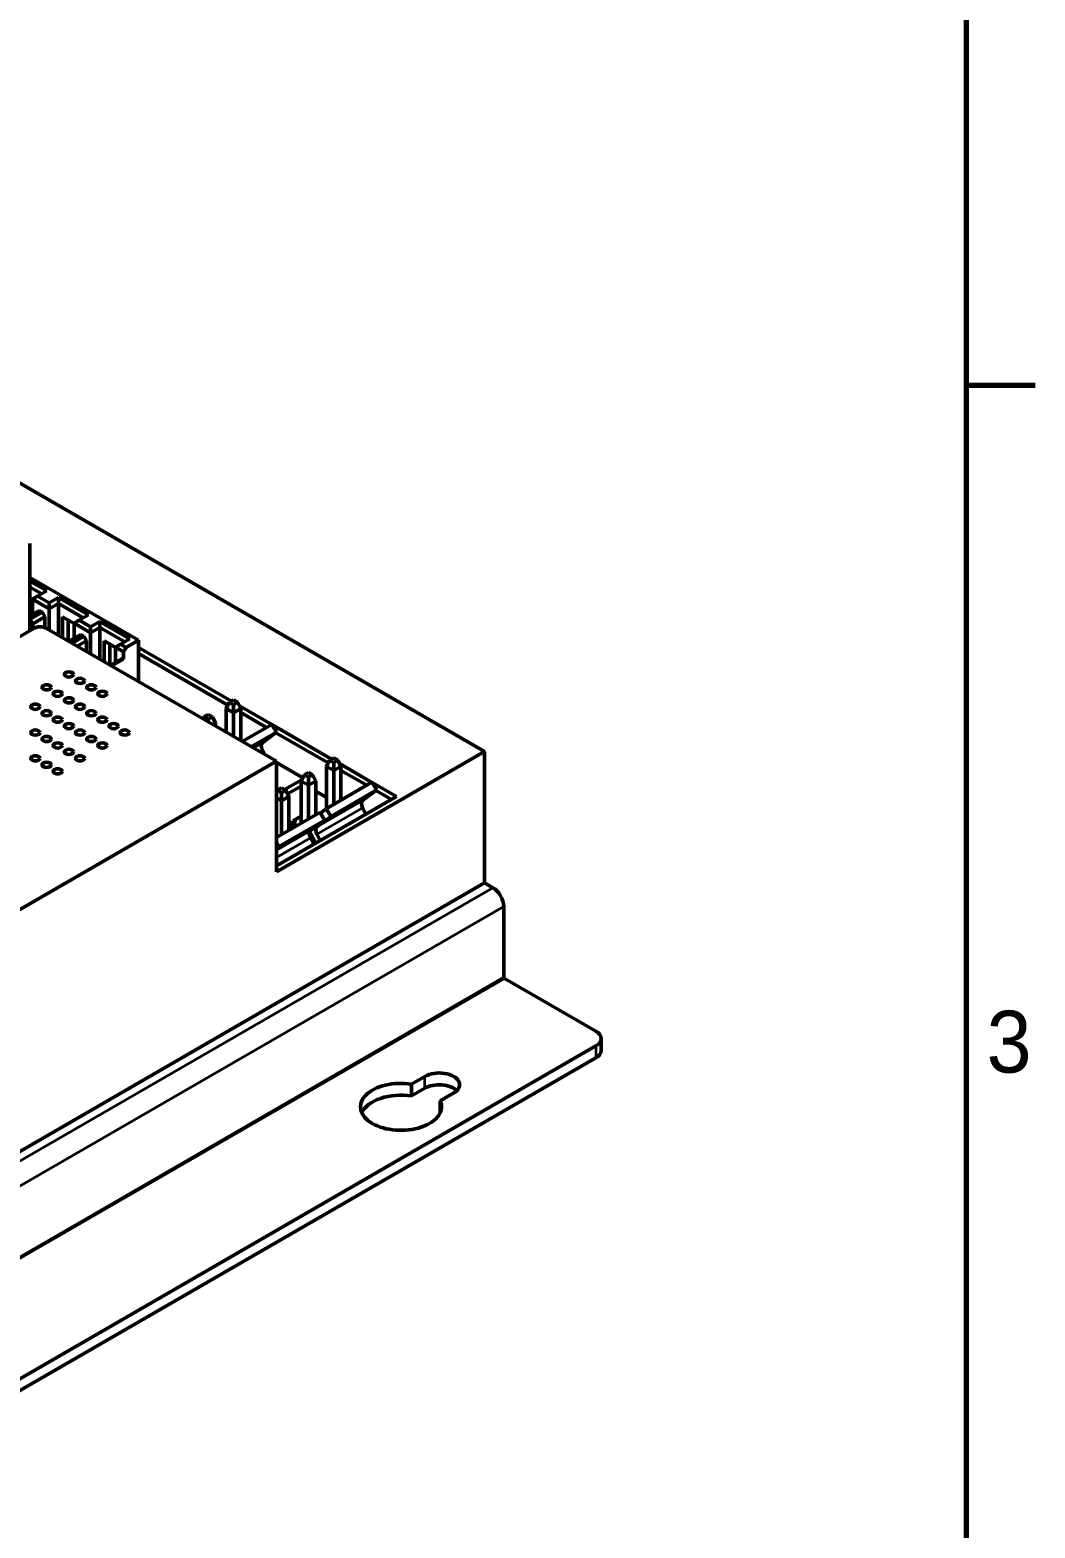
# Model space of a CAD drawing. Header units: millimetres. Extents: x 1021 to 2778, y -197 to 600.
# Drawn here: x 1719.3 to 1830.6, y 328 to 493.8 of the extents above; entities that cross this region are included whole.
import ezdxf

# ---------------------------------------------------------------- set-up
doc = ezdxf.new("R2010")
doc.units = ezdxf.units.MM
doc.header["$LTSCALE"] = 2
doc.layers.get('0').update_dxf_attribs({"lineweight": 25})
for name, color, linetype, lineweight in [('경계(ISO)', 7, 'Continuous', 70), ('외형선(ISO)', 7, 'Continuous', 50), ('좁은 외형선(ISO)', 7, 'Continuous', 35)]:
    doc.layers.add(name, color=color, linetype=linetype, lineweight=lineweight)
doc.styles.get("Standard").update_dxf_attribs({"font": ''})
doc.styles.get('Standard').set_extended_font_data('Gulim')

# ---------------------------------------------------------------- blocks, each defined once
blk = doc.blocks.new('경계 Default Border')
at = {"layer": '경계(ISO)'}
blk.add_line((410, 222.75), (413.9, 222.75), dxfattribs=at)
at = {"layer": '경계(ISO)', "flags": 128}
blk.add_lwpolyline([(10, 10), (10, 287), (410, 287), (410, 10), (10, 10)], dxfattribs=at)
at = {"layer": '경계(ISO)', "insert": (411.157, 183.793), "char_height": 3.5, "attachment_point": 7}
blk.add_mtext('3', dxfattribs=at)

msp = doc.modelspace()

# ---------------------------------------------------------------- linework, layer by layer
at = {"layer": '외형선(ISO)'}
for p, q in [((1607.0537, 507.8347), (1769.6882, 413.9376)), ((1719.3422, 427.3281), (1719.3422, 436.9628)), ((1719.3422, 433.2069), (1731.363, 426.2667)), ((1719.3422, 432.7987), (1721.2161, 431.7168)), ((1720.6504, 431.3902), (1719.3422, 432.1455)), ((1719.6251, 430.7982), (1720.1908, 431.1248)), ((1721.2161, 431.7168), (1720.1908, 431.1248)), ((1720.1908, 431.1248), (1721.4635, 430.39)), ((1719.3422, 430.9207), (1719.6251, 430.7574)), ((1720.3675, 429.5531), (1719.3422, 428.9611)), ((1721.4635, 429.7368), (1719.6251, 430.7982)), ((1719.6251, 430.7982), (1719.6251, 429.1244)), ((1720.7211, 429.349), (1720.3675, 429.5531)), ((1721.4635, 430.39), (1722.4888, 430.9819)), ((1721.4635, 430.39), (1721.4635, 429.7368)), ((1722.4888, 430.3288), (1721.4635, 429.7368)), ((1721.4635, 429.7368), (1721.4635, 427.4098)), ((1722.4888, 430.9819), (1725.8122, 429.0632)), ((1722.4888, 430.3288), (1722.4888, 430.9819)), ((1725.2466, 428.7366), (1722.4888, 430.3288)), ((1722.4888, 430.3288), (1722.4888, 426.8178)), ((1719.3422, 428.5937), (1719.3776, 428.5733)), ((1719.3776, 428.5733), (1720.7211, 429.349)), ((1719.6604, 428.0834), (1719.3776, 428.5733)), ((1721.0039, 428.8591), (1719.6604, 428.0834)), ((1719.6604, 428.0834), (1719.6604, 427.5118)), ((1720.7211, 429.349), (1721.0039, 428.8591)), ((1721.0039, 428.8591), (1721.0039, 427.6543)), ((1722.9485, 428.8386), (1722.9485, 426.5525)), ((1722.9485, 428.8386), (1724.2213, 428.1038)), ((1723.5849, 426.185), (1723.5849, 428.4712)), ((1724.2213, 428.1446), (1724.7869, 428.4712)), ((1726.0597, 427.0832), (1724.2213, 428.1446)), ((1724.2213, 428.1446), (1724.2213, 426.4708)), ((1725.8122, 429.0632), (1724.7869, 428.4712)), ((1724.7869, 428.4712), (1726.0597, 427.7364)), ((1726.0597, 427.7364), (1727.085, 428.3283)), ((1726.0597, 427.7364), (1726.0597, 427.0832)), ((1727.085, 428.3283), (1730.4084, 426.4096)), ((1727.085, 427.6751), (1727.085, 428.3283)), ((1719.7665, 427.5731), (1709.7256, 421.776)), ((1746.6365, 412.8761), (1721.1807, 427.5731)), ((1724.9637, 426.8995), (1723.6556, 426.1442)), ((1724.0091, 425.9401), (1725.3173, 426.6953)), ((1725.6001, 426.2054), (1724.5748, 425.6135)), ((1725.3173, 426.6953), (1724.9637, 426.8995)), ((1725.3173, 426.6953), (1725.6001, 426.2054)), ((1725.6001, 426.2054), (1725.6001, 425.0215)), ((1727.085, 427.6751), (1726.0597, 427.0832)), ((1726.0597, 427.0832), (1726.0597, 424.7562)), ((1729.8428, 426.083), (1727.085, 427.6751)), ((1727.085, 427.6751), (1727.085, 424.1642)), ((1727.5447, 426.185), (1727.5447, 423.8988)), ((1727.5447, 426.185), (1728.8175, 425.4502)), ((1730.4084, 426.4096), (1729.3831, 425.8176)), ((1731.363, 426.2667), (1729.9842, 425.4706)), ((1731.363, 421.6943), (1731.363, 426.2667)), ((1728.1811, 423.5314), (1728.1811, 425.8176)), ((1728.8175, 425.491), (1729.3831, 425.8176)), ((1729.7013, 424.9807), (1728.8175, 425.491)), ((1728.8175, 425.491), (1728.8175, 423.8172)), ((1729.3831, 425.8176), (1729.9842, 425.4706)), ((1729.9842, 425.4706), (1729.7013, 424.9807)), ((1729.7013, 424.1642), (1729.7013, 424.9807)), ((1731.363, 425.4502), (1741.6408, 419.5163)), ((1741.2646, 419.0803), (1731.363, 424.797)), ((1729.5599, 424.2459), (1728.2518, 423.4906)), ((1728.3932, 423.4089), (1729.7013, 424.1642)), ((1729.7013, 424.1642), (1729.5599, 424.2459)), ((1741.4181, 419.3877), (1741.8777, 419.6531)), ((1742.3373, 419.3877), (1741.8777, 419.6531)), ((1738.5151, 417.565), (1738.618, 417.771)), ((1738.618, 417.771), (1739.0776, 418.0364)), ((1739.0776, 417.5057), (1738.618, 417.771)), ((1739.5372, 417.771), (1739.0776, 418.0364)), ((1739.0776, 417.5057), (1739.5372, 417.771)), ((1739.5372, 417.771), (1739.8837, 417.077)), ((1741.0716, 418.6937), (1741.4181, 419.3877)), ((1741.8777, 418.2283), (1741.0716, 418.6937)), ((1741.0716, 416.0891), (1741.0716, 418.6937)), ((1741.8777, 419.1223), (1741.4181, 419.3877)), ((1741.8777, 419.1223), (1742.3373, 419.3877)), ((1741.8777, 418.2283), (1741.8777, 419.1223)), ((1742.6838, 418.6937), (1741.8777, 418.2283)), ((1741.8777, 415.6236), (1741.8777, 418.2283)), ((1742.3373, 419.3877), (1742.6838, 418.6937)), ((1742.5292, 419.0034), (1746.1102, 416.9359)), ((1742.6838, 418.6937), (1742.6838, 415.1582)), ((1745.5445, 416.6093), (1742.6838, 418.2609)), ((1739.0776, 417.2403), (1739.0776, 417.5057)), ((1739.8837, 417.077), (1739.622, 416.926)), ((1739.8837, 417.077), (1739.8837, 416.7749)), ((1746.1173, 416.94), (1742.8575, 415.0579)), ((1746.6507, 416.096), (1746.1173, 416.94)), ((1746.1254, 416.9271), (1752.7353, 413.1109)), ((1746.6507, 416.096), (1743.8551, 414.482)), ((1745.0815, 414.9201), (1746.6507, 416.096)), ((1752.3591, 412.6749), (1746.5562, 416.0252)), ((1706.6143, 389.7693), (1746.6365, 412.8761)), ((1745.3393, 413.6251), (1745.0815, 414.116)), ((1769.6882, 413.9376), (1746.6365, 400.6287)), ((1746.6365, 400.6287), (1746.6365, 412.8761)), ((1752.1661, 412.2883), (1752.5126, 412.9823)), ((1752.5126, 412.9823), (1752.9722, 413.2476)), ((1752.9722, 412.7169), (1752.5126, 412.9823)), ((1753.4318, 412.9823), (1752.9722, 413.2476)), ((1752.9722, 412.7169), (1753.4318, 412.9823)), ((1753.4318, 412.9823), (1753.7783, 412.2883)), ((1769.6882, 413.9376), (1769.6882, 399.4039)), ((1746.6365, 412.7128), (1749.5463, 411.0329)), ((1749.366, 410.6716), (1749.7125, 411.3656)), ((1749.7125, 411.3656), (1750.1721, 411.631)), ((1750.1721, 411.1003), (1749.7125, 411.3656)), ((1750.6317, 411.3656), (1750.1721, 411.631)), ((1750.1721, 411.1003), (1750.6317, 411.3656)), ((1750.6317, 411.3656), (1750.9782, 410.6716)), ((1752.9722, 411.8229), (1752.1661, 412.2883)), ((1752.1661, 407.6214), (1752.1661, 412.2883)), ((1752.9722, 411.8229), (1752.9722, 412.7169)), ((1753.7783, 412.2883), (1752.9722, 411.8229)), ((1752.9722, 408.0868), (1752.9722, 411.8229)), ((1753.6237, 412.598), (1757.2047, 410.5305)), ((1753.7783, 412.2883), (1753.7783, 408.5522)), ((1756.6391, 410.2039), (1753.7783, 411.8555)), ((1746.6365, 409.4385), (1746.7426, 409.651)), ((1746.7426, 409.651), (1747.2022, 409.9163)), ((1747.2022, 409.3856), (1746.7426, 409.651)), ((1747.6618, 409.651), (1747.2022, 409.9163)), ((1747.2022, 409.3856), (1747.6618, 409.651)), ((1747.5381, 409.7224), (1749.4404, 410.8207)), ((1747.6618, 409.651), (1748.0083, 408.957)), ((1749.366, 410.1245), (1747.8596, 409.2548)), ((1750.1721, 410.2062), (1749.366, 410.6716)), ((1749.366, 406.0048), (1749.366, 410.6716)), ((1750.1721, 410.2062), (1750.1721, 411.1003)), ((1750.9782, 410.6716), (1750.1721, 410.2062)), ((1750.1721, 406.4702), (1750.1721, 410.2062)), ((1750.9782, 410.6716), (1750.9782, 406.9356)), ((1752.1661, 408.8671), (1750.9782, 409.553)), ((1757.2118, 410.5346), (1752.1489, 407.6115)), ((1757.7452, 409.6906), (1752.6823, 406.7675)), ((1756.176, 408.5146), (1757.7452, 409.6906)), ((1757.7452, 409.6906), (1757.2118, 410.5346)), ((1757.2199, 410.5217), (1759.9302, 408.957)), ((1759.3645, 408.6304), (1757.6507, 409.6198)), ((1759.9302, 408.957), (1746.6365, 401.2819)), ((1747.2022, 408.4916), (1746.6365, 408.8181)), ((1747.2022, 408.4916), (1747.2022, 409.3856)), ((1748.0083, 408.957), (1747.2022, 408.4916)), ((1747.2022, 404.7555), (1747.2022, 408.4916)), ((1748.0083, 408.957), (1748.0083, 405.2209)), ((1751.4418, 407.2032), (1746.6365, 404.4289)), ((1751.9752, 406.3593), (1746.9123, 403.4362)), ((1748.0083, 406.2054), (1748.475, 405.9359)), ((1749.366, 406.7769), (1748.475, 406.2625)), ((1748.475, 406.2625), (1748.475, 405.8543)), ((1748.475, 406.2625), (1748.8286, 406.0584)), ((1750.406, 405.1833), (1751.9752, 406.3593)), ((1751.1131, 405.5916), (1752.6823, 406.7675)), ((1751.9752, 406.3593), (1751.4418, 407.2032)), ((1752.1489, 407.6115), (1751.494, 407.1207)), ((1752.6823, 406.7675), (1752.1489, 407.6115)), ((1756.5472, 407.0038), (1756.176, 407.7106)), ((1748.0083, 405.5848), (1748.8286, 406.0584)), ((1750.3979, 404.9056), (1750.9831, 403.7914)), ((1751.4843, 404.0807), (1751.1131, 404.7875)), ((1746.9123, 403.4362), (1746.6365, 403.8726)), ((1746.6365, 403.2295), (1746.9123, 403.4362)), ((1750.7772, 403.6725), (1750.406, 404.3793)), ((1750.9782, 403.8008), (1750.9782, 403.7885)), ((1769.6882, 399.4039), (1684.8354, 350.4141)), ((1769.6882, 399.4039), (1770.6075, 398.8732)), ((1771.8095, 396.7912), (1771.8095, 388.9528)), ((1771.8803, 388.8303), (1781.9919, 382.9924)), ((1699.9675, 334.0026), (1781.9919, 381.3594)), ((1782.5777, 382.1759), (1782.5777, 380.8695)), ((1699.9675, 332.6962), (1781.9919, 380.053)), ((1761.5898, 377.1328), (1763.0768, 377.9913)), ((1761.5898, 375.8264), (1761.5898, 377.1328)), ((1763.0768, 376.6849), (1761.5898, 375.8264)), ((1766.2588, 376.1542), (1764.7718, 375.2957)), ((1764.7718, 373.9893), (1764.7718, 375.2957))]:
    msp.add_line(p, q, dxfattribs=at)
for centre, major_axis, start_param, end_param in [((1720.4736, 427.1648), (1, 0), 0.78539816, 2.35619449), ((1745.4815, 414.2871), (-0.375, 0.6495), 0.06921714, 1.50157919), ((1756.576, 407.8817), (-0.375, 0.6495), 0.06921714, 1.50157919), ((1750.806, 404.5503), (-0.375, 0.6495), 0.06921714, 1.50157919), ((1751.0913, 405.2021), (0.65, -1.1258), 4.49953434, 4.64317184), ((1751.5132, 404.9586), (-0.375, 0.6495), 0.06921714, 1.50157919), ((1770.6075, 397.4852), (0.85, -1.4722), 0.78539816, 2.35619449), ((1771.8803, 388.912), (0.05, -0.0866), 3.92699082, 5.49778714), ((1780.5777, 382.1759), (2, 0), 5.49778714, 7.06858347), ((1780.5777, 380.8695), (2, 0), 5.49778714, 6.28318531), ((1764.6678, 377.0728), (2.25, 0), 5.49778714, 8.6393798), ((1760.4251, 374.6233), (4.5, 0), 1.30899694, 6.54498469), ((1764.6678, 375.7664), (-2.25, 0), 3.66846405, 5.49778714), ((1760.4251, 373.3169), (-4.5, 0), 4.45058959, 6.0290426), ((1760.4251, 373.3169), (4.5, 0), 0.25414271, 0.26179939)]:
    msp.add_ellipse(centre, major_axis=major_axis, ratio=0.57735027, start_param=start_param, end_param=end_param, dxfattribs=at)
for centre in [(1723.6556, 422.47), (1721.1807, 421.0411), (1724.893, 421.7555), (1726.1304, 421.0411), (1722.4181, 420.3267), (1723.6556, 419.6122), (1727.3679, 420.3267), (1719.9433, 418.8978), (1721.1807, 418.1834), (1724.893, 418.8978), (1726.1304, 418.1834), (1719.9433, 416.0401), (1722.4181, 417.4689), (1723.6556, 416.7545), (1724.893, 416.0401), (1727.3679, 417.4689), (1728.6053, 416.7545), (1729.8428, 416.0401), (1721.1807, 415.3256), (1722.4181, 414.6112), (1726.1304, 415.3256), (1727.3679, 414.6112), (1719.9433, 413.1823), (1723.6556, 413.8968), (1724.893, 413.1823), (1721.1807, 412.4679), (1722.4181, 411.7535)]:
    msp.add_ellipse(centre, major_axis=(0.5, 0), ratio=0.57735027, dxfattribs=at)
at = {"layer": '좁은 외형선(ISO)'}
for p, q in [((1745.0815, 414.9201), (1744.0889, 414.347)), ((1745.0815, 414.116), (1744.7853, 413.945)), ((1756.176, 408.5146), (1751.1131, 405.5916)), ((1756.176, 407.7106), (1751.1131, 404.7875)), ((1750.406, 405.1833), (1746.6365, 403.007)), ((1750.406, 404.3793), (1746.6365, 402.203)), ((1685.7546, 349.8834), (1770.6075, 398.8732)), ((1771.8095, 396.7912), (1686.9567, 347.8014)), ((1686.9567, 339.963), (1771.8095, 388.9528)), ((1771.8803, 388.8303), (1687.0274, 339.8405)), ((1781.9919, 381.3594), (1781.9919, 380.053)), ((1763.0768, 376.6849), (1763.0768, 377.9913))]:
    msp.add_line(p, q, dxfattribs=at)

# ---------------------------------------------------------------- block references
at = {"color": 0, "xscale": 1.955541042, "yscale": 1.955541042, "zscale": 1.955541042}
msp.add_blockref('경계 Default Border', (1021.2295, 18.9002), dxfattribs=at)

doc.saveas('drawing.dxf')
